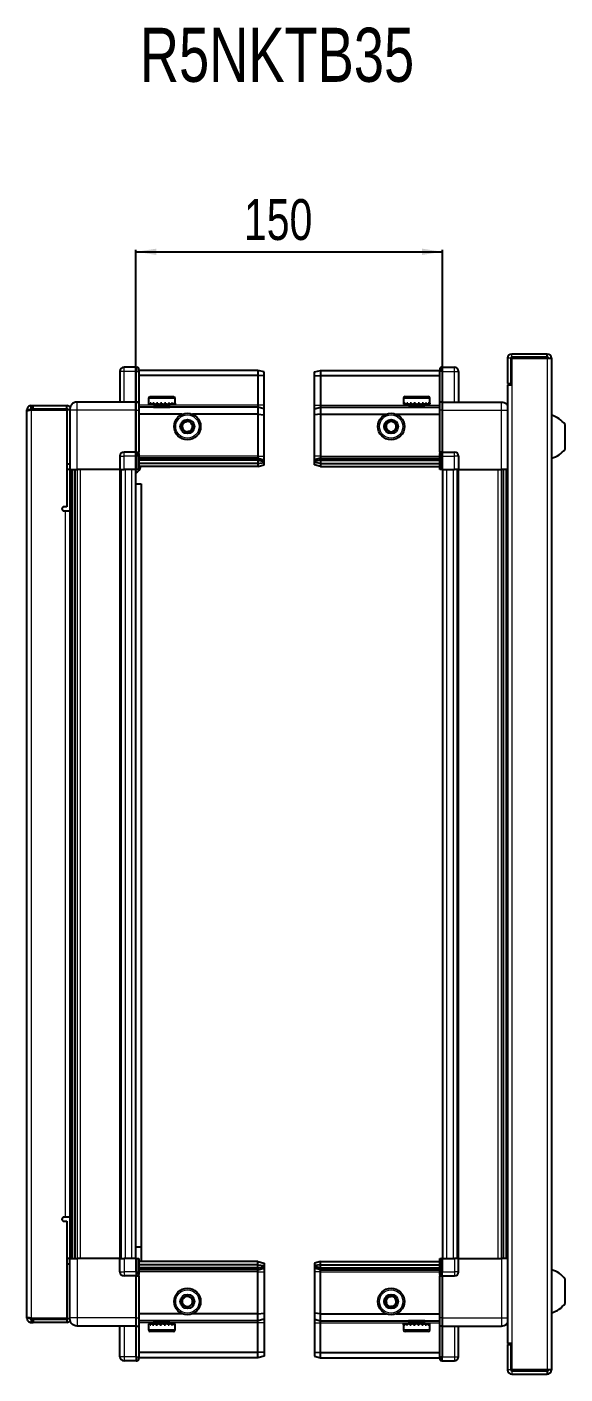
# Model space of a CAD drawing. Header units: millimetres. Extents: x 1014 to 2256, y 29 to 1103.
# Drawn here: x 1522 to 1785, y 444 to 1103 of the extents above; entities that cross this region are included whole.
import ezdxf

# ---------------------------------------------------------------- set-up
doc = ezdxf.new("R2010")
doc.units = ezdxf.units.MM
doc.layers.add('FORMAT', color=7, linetype='Continuous')
doc.styles.add('SLDTEXTSTYLE0', font='TXT', dxfattribs={"width": 0.75})
doc.dimstyles.new('SLDDIMSTYLE0', dxfattribs={"dimtxt": 20, "dimasz": 10, "dimexe": 0, "dimexo": 0.0625, "dimgap": 5, "dimtad": 2, "dimdec": 1, "dimrnd": 1e-09, "dimzin": 12, "dimdsep": 46, "dimtxsty": 'SLDTEXTSTYLE0', "dimsah": 1, "dimcen": 0.09, "dimadec": 0, "dimazin": 3, "dimtfac": 1, "dimtofl": 0, "dimtmove": 0, "dimatfit": 3, "dimfxl": 0, "dimfrac": 2, "dimtolj": 1, "dimtzin": 12, "dimarcsym": 0})

# ---------------------------------------------------------------- blocks, each defined once
blk = doc.blocks.new('_D_4')
at = {"layer": 'FORMAT'}
for p, q in [((1575.39, 886.58), (1575.39, 994.07)), ((1575.39, 993.07), (1725.39, 993.07)), ((1725.39, 886.58), (1725.39, 994.07))]:
    blk.add_line(p, q, dxfattribs=at)
for points in [[(1575.39, 993.07), (1585.39, 991.53), (1585.39, 994.61)], [(1725.39, 993.07), (1715.39, 994.61), (1715.39, 991.53)]]:
    blk.add_solid(points, dxfattribs=at)
at = {"layer": 'FORMAT', "insert": (1628.23, 1018.85), "char_height": 20, "attachment_point": 1, "style": 'SLDTEXTSTYLE0'}
blk.add_mtext('150', dxfattribs=at)

msp = doc.modelspace()

# ---------------------------------------------------------------- linework, layer by layer
at = {"color": 7, "linetype": 'Continuous', "lineweight": 25}
for p, q in [((1776.64, 943.07), (1759.34, 943.07)), ((1776.64, 941.57), (1776.64, 943.07)), ((1575.54, 936.57), (1569.54, 936.57)), ((1575.54, 936.57), (1575.88, 936.57)), ((1575.54, 936.57), (1575.54, 934.57)), ((1576.74, 936.07), (1575.88, 936.57)), ((1576.74, 934.57), (1576.74, 936.07)), ((1724.91, 936.57), (1724.04, 936.07)), ((1724.91, 936.57), (1724.04, 936.07)), ((1724.04, 936.07), (1724.04, 934.57)), ((1725.24, 936.57), (1724.91, 936.57)), ((1725.24, 936.57), (1724.91, 936.57)), ((1725.24, 934.57), (1725.24, 936.57)), ((1725.24, 936.57), (1725.24, 936.57)), ((1725.24, 936.57), (1731.24, 936.57)), ((1757.24, 940.97), (1757.24, 928.57)), ((1758.74, 940.97), (1758.74, 928.57)), ((1759.24, 928.07), (1759.24, 940.97)), ((1759.24, 940.97), (1776.64, 940.97)), ((1776.64, 941.57), (1759.34, 941.57)), ((1776.64, 940.97), (1778.74, 940.97)), ((1778.74, 940.97), (1778.74, 446.17)), ((1567.54, 934.57), (1567.54, 919.57)), ((1575.54, 919.77), (1575.54, 934.57)), ((1575.54, 919.77), (1575.54, 934.57)), ((1635.04, 935.07), (1576.74, 935.07)), ((1576.74, 934.57), (1576.74, 919.77)), ((1635.04, 932.57), (1576.74, 932.57)), ((1635.04, 935.07), (1635.04, 932.57)), ((1638.04, 934.27), (1635.04, 935.07)), ((1635.04, 932.57), (1635.04, 918.07)), ((1638.04, 932.42), (1635.04, 932.57)), ((1638.04, 932.42), (1638.04, 934.27)), ((1638.04, 918.07), (1638.04, 932.42)), ((1662.74, 934.27), (1665.74, 935.07)), ((1662.74, 932.42), (1662.74, 934.27)), ((1662.74, 932.42), (1665.74, 932.57)), ((1662.74, 918.07), (1662.74, 932.42)), ((1665.74, 935.07), (1665.74, 932.57)), ((1665.74, 935.07), (1724.04, 935.07)), ((1665.74, 932.57), (1665.74, 918.07)), ((1665.74, 932.57), (1724.04, 932.57)), ((1724.04, 919.77), (1724.04, 934.57)), ((1725.24, 934.57), (1725.24, 919.77)), ((1733.24, 934.57), (1733.24, 919.57)), ((1757.14, 928.07), (1757.14, 459.07)), ((1757.14, 928.07), (1759.24, 928.07)), ((1757.24, 928.57), (1758.74, 928.57)), ((1524.14, 916.32), (1524.14, 917.82)), ((1524.14, 917.82), (1525.04, 917.82)), ((1524.14, 916.32), (1525.04, 916.32)), ((1525.04, 916.32), (1525.04, 917.82)), ((1525.04, 917.82), (1541.54, 917.82)), ((1525.04, 916.32), (1541.54, 916.32)), ((1541.54, 916.32), (1541.54, 917.82)), ((1575.54, 919.57), (1546.54, 919.57)), ((1575.54, 919.57), (1575.54, 919.77)), ((1575.54, 919.57), (1576.74, 919.57)), ((1575.54, 915.57), (1575.54, 919.57)), ((1576.74, 919.77), (1576.74, 919.57)), ((1576.74, 919.57), (1576.74, 915.57)), ((1635.04, 917.07), (1576.74, 917.07)), ((1581.54, 921.47), (1581.54, 919.07)), ((1581.54, 919.07), (1581.54, 918.57)), ((1581.54, 918.57), (1581.68, 918.57)), ((1581.87, 919.07), (1581.68, 919.07)), ((1581.68, 919.07), (1581.68, 918.57)), ((1581.68, 918.57), (1581.87, 918.57)), ((1581.87, 919.07), (1581.87, 918.57)), ((1581.87, 918.57), (1582.4, 918.57)), ((1582.34, 922.27), (1589.51, 922.27)), ((1582.8, 919.07), (1582.4, 919.07)), ((1582.4, 919.07), (1582.4, 918.57)), ((1582.4, 918.57), (1582.8, 918.57)), ((1582.8, 919.07), (1582.8, 918.57)), ((1582.8, 918.57), (1583.67, 918.57)), ((1583.64, 918.57), (1583.64, 918.47)), ((1583.64, 918.47), (1592.44, 918.47)), ((1584.24, 919.07), (1583.67, 919.07)), ((1583.67, 919.07), (1583.67, 918.57)), ((1583.67, 918.57), (1584.24, 918.57)), ((1584.04, 918.07), (1584.73, 917.59)), ((1584.04, 918.07), (1589.07, 918.07)), ((1584.73, 917.59), (1584.04, 917.1)), ((1584.04, 917.1), (1584.04, 917.07)), ((1584.04, 917.1), (1589.07, 917.1)), ((1584.24, 919.07), (1584.24, 918.57)), ((1584.24, 918.57), (1585.37, 918.57)), ((1584.73, 917.59), (1588.9, 917.59)), ((1586.06, 919.07), (1585.37, 919.07)), ((1585.37, 919.07), (1585.37, 918.57)), ((1585.37, 918.57), (1586.06, 918.57)), ((1586.06, 919.07), (1586.06, 918.57)), ((1586.06, 918.57), (1587.33, 918.57)), ((1588.06, 919.07), (1587.33, 919.07)), ((1587.33, 919.07), (1587.33, 918.57)), ((1587.33, 918.57), (1587.56, 918.57)), ((1587.56, 919.07), (1587.56, 918.57)), ((1588.06, 919.07), (1588.06, 918.57)), ((1588.06, 919.07), (1588.06, 918.57)), ((1588.06, 918.57), (1589.36, 918.57)), ((1588.06, 918.57), (1588.06, 918.57)), ((1588.9, 917.59), (1591.35, 917.59)), ((1589.07, 918.07), (1592.04, 918.07)), ((1589.07, 917.1), (1592.04, 917.1)), ((1590.07, 919.07), (1589.36, 919.07)), ((1589.36, 919.07), (1589.36, 918.57)), ((1589.42, 919.07), (1589.42, 918.57)), ((1589.42, 918.57), (1590.07, 918.57)), ((1589.51, 922.27), (1593.74, 922.27)), ((1590.07, 919.07), (1590.07, 918.57)), ((1590.07, 918.57), (1591.26, 918.57)), ((1591.88, 919.07), (1591.26, 919.07)), ((1591.26, 919.07), (1591.26, 918.57)), ((1591.26, 918.57), (1591.88, 918.57)), ((1591.35, 917.59), (1592.04, 918.07)), ((1592.04, 917.1), (1591.35, 917.59)), ((1591.88, 919.07), (1591.88, 918.57)), ((1591.88, 918.57), (1592.85, 918.57)), ((1592.04, 917.07), (1592.04, 917.1)), ((1592.44, 918.47), (1592.44, 918.57)), ((1593.31, 919.07), (1592.85, 919.07)), ((1592.85, 919.07), (1592.85, 918.57)), ((1592.85, 918.57), (1593.31, 918.57)), ((1593.31, 919.07), (1593.31, 918.57)), ((1593.31, 918.57), (1593.97, 918.57)), ((1594.23, 919.07), (1593.97, 919.07)), ((1593.97, 919.07), (1593.97, 918.57)), ((1593.97, 918.57), (1594.23, 918.57)), ((1594.23, 919.07), (1594.23, 918.57)), ((1594.23, 918.57), (1594.5, 918.57)), ((1594.54, 919.07), (1594.5, 919.07)), ((1594.5, 919.07), (1594.5, 918.57)), ((1594.5, 918.57), (1594.54, 918.57)), ((1594.54, 919.07), (1594.54, 921.47)), ((1594.54, 919.07), (1594.54, 918.57)), ((1635.04, 918.07), (1635.04, 917.07)), ((1635.04, 917.07), (1635.04, 913.57)), ((1638.04, 916.27), (1635.04, 917.07)), ((1638.04, 916.27), (1638.04, 918.07)), ((1638.04, 913.24), (1638.04, 916.27)), ((1662.74, 916.27), (1662.74, 918.07)), ((1662.74, 916.27), (1665.74, 917.07)), ((1662.74, 913.24), (1662.74, 916.27)), ((1665.74, 918.07), (1665.74, 917.07)), ((1665.74, 917.07), (1665.74, 913.57)), ((1665.74, 917.07), (1724.04, 917.07)), ((1706.24, 921.47), (1706.24, 918.57)), ((1706.24, 918.57), (1706.28, 918.57)), ((1706.4, 919.07), (1706.28, 919.07)), ((1706.28, 919.07), (1706.28, 918.57)), ((1706.28, 918.57), (1706.4, 918.57)), ((1706.4, 919.07), (1706.4, 918.57)), ((1706.4, 918.57), (1706.81, 918.57)), ((1707.15, 919.07), (1706.81, 919.07)), ((1706.81, 919.07), (1706.81, 918.57)), ((1706.81, 918.57), (1707.15, 918.57)), ((1707.04, 922.27), (1718.44, 922.27)), ((1707.15, 919.07), (1707.15, 918.57)), ((1707.15, 918.57), (1707.92, 918.57)), ((1708.45, 919.07), (1707.92, 919.07)), ((1707.92, 919.07), (1707.92, 918.57)), ((1707.92, 918.57), (1708.45, 918.57)), ((1708.34, 918.57), (1708.34, 918.47)), ((1708.34, 918.47), (1717.14, 918.47)), ((1708.45, 919.07), (1708.45, 918.57)), ((1708.45, 918.57), (1709.51, 918.57)), ((1708.74, 918.07), (1709.43, 917.59)), ((1708.74, 918.07), (1716.74, 918.07)), ((1709.43, 917.59), (1708.74, 917.1)), ((1708.74, 917.1), (1708.74, 917.07)), ((1708.74, 917.1), (1716.74, 917.1)), ((1709.43, 917.59), (1716.05, 917.59)), ((1710.17, 919.07), (1709.51, 919.07)), ((1709.51, 919.07), (1709.51, 918.57)), ((1709.51, 918.57), (1710.17, 918.57)), ((1710.17, 919.07), (1710.17, 918.57)), ((1710.17, 918.57), (1711.41, 918.57)), ((1712.14, 919.07), (1711.41, 919.07)), ((1711.41, 919.07), (1711.41, 918.57)), ((1711.41, 918.57), (1711.84, 918.57)), ((1711.84, 919.07), (1711.84, 918.57)), ((1712.14, 919.07), (1712.14, 918.57)), ((1712.14, 918.57), (1713.44, 918.57)), ((1714.17, 919.07), (1713.44, 919.07)), ((1713.44, 919.07), (1713.44, 918.57)), ((1713.71, 919.07), (1713.71, 918.57)), ((1713.71, 918.57), (1714.17, 918.57)), ((1714.17, 919.07), (1714.17, 918.57)), ((1714.17, 918.57), (1715.4, 918.57)), ((1716.06, 919.07), (1715.4, 919.07)), ((1715.4, 919.07), (1715.4, 918.57)), ((1715.4, 918.57), (1716.06, 918.57)), ((1716.05, 917.59), (1716.74, 918.07)), ((1716.74, 917.1), (1716.05, 917.59)), ((1716.06, 919.07), (1716.06, 918.57)), ((1716.06, 918.57), (1717.1, 918.57)), ((1716.74, 917.07), (1716.74, 917.1)), ((1717.62, 919.07), (1717.1, 919.07)), ((1717.1, 919.07), (1717.1, 918.57)), ((1717.1, 918.57), (1717.62, 918.57)), ((1717.14, 918.47), (1717.14, 918.57)), ((1717.62, 919.07), (1717.62, 918.57)), ((1717.62, 918.57), (1718.38, 918.57)), ((1718.71, 919.07), (1718.38, 919.07)), ((1718.38, 919.07), (1718.38, 918.57)), ((1718.38, 918.57), (1718.71, 918.57)), ((1718.71, 919.07), (1718.71, 918.57)), ((1718.71, 918.57), (1719.11, 918.57)), ((1719.22, 919.07), (1719.11, 919.07)), ((1719.11, 919.07), (1719.11, 918.57)), ((1719.11, 918.57), (1719.22, 918.57)), ((1719.22, 919.07), (1719.22, 918.57)), ((1719.22, 918.57), (1719.24, 918.57)), ((1719.24, 918.57), (1719.24, 921.47)), ((1724.04, 919.57), (1724.04, 919.77)), ((1725.24, 919.57), (1724.04, 919.57)), ((1724.04, 915.57), (1724.04, 919.57)), ((1725.24, 919.77), (1725.24, 919.57)), ((1725.24, 919.57), (1725.24, 915.57)), ((1725.24, 919.57), (1754.24, 919.57)), ((1523.54, 915.72), (1522.04, 915.72)), ((1522.04, 915.22), (1522.04, 915.72)), ((1522.04, 471.92), (1522.04, 915.22)), ((1524.14, 915.82), (1541.54, 915.82)), ((1543.04, 915.82), (1541.54, 915.82)), ((1541.54, 915.82), (1541.54, 868.32)), ((1543.04, 915.57), (1543.04, 886.57)), ((1575.54, 895.27), (1575.54, 915.57)), ((1576.74, 915.57), (1576.74, 895.27)), ((1598.04, 913.57), (1576.74, 913.57)), ((1635.04, 913.57), (1603.04, 913.57)), ((1635.04, 913.57), (1635.04, 893.07)), ((1635.04, 913.57), (1638.04, 913.24)), ((1638.04, 893.07), (1638.04, 913.24)), ((1665.74, 913.57), (1662.74, 913.24)), ((1662.74, 893.07), (1662.74, 913.24)), ((1665.74, 913.57), (1665.74, 893.07)), ((1665.74, 913.57), (1697.74, 913.57)), ((1702.74, 913.57), (1724.04, 913.57)), ((1724.04, 895.27), (1724.04, 915.57)), ((1725.24, 915.57), (1725.24, 895.27)), ((1785.34, 896.57), (1785.34, 908.57)), ((1567.54, 893.07), (1567.54, 886.57)), ((1575.54, 895.07), (1569.54, 895.07)), ((1575.54, 895.07), (1575.54, 895.27)), ((1575.54, 895.07), (1575.54, 893.07)), ((1575.54, 895.07), (1576.74, 895.07)), ((1575.54, 886.57), (1575.54, 893.07)), ((1575.54, 886.57), (1575.54, 893.07)), ((1575.88, 886.57), (1575.88, 893.07)), ((1576.74, 895.27), (1576.74, 895.07)), ((1576.74, 894.39), (1576.74, 895.07)), ((1576.74, 894.39), (1576.74, 886.57)), ((1635.04, 892.07), (1576.74, 892.07)), ((1635.04, 891.07), (1576.74, 891.07)), ((1635.04, 893.07), (1635.04, 892.07)), ((1635.04, 892.07), (1635.04, 891.07)), ((1635.04, 892.07), (1638.04, 891.27)), ((1635.04, 891.07), (1635.04, 889.57)), ((1635.04, 891.07), (1638.04, 890.53)), ((1635.04, 889.57), (1638.04, 890.03)), ((1638.04, 891.27), (1638.04, 893.07)), ((1638.04, 890.53), (1638.04, 891.27)), ((1638.04, 890.03), (1638.04, 890.53)), ((1638.04, 888.87), (1638.04, 890.03)), ((1662.74, 891.27), (1662.74, 893.07)), ((1665.74, 892.07), (1662.74, 891.27)), ((1662.74, 890.53), (1662.74, 891.27)), ((1665.74, 891.07), (1662.74, 890.53)), ((1662.74, 890.03), (1662.74, 890.53)), ((1665.74, 889.57), (1662.74, 890.03)), ((1662.74, 888.87), (1662.74, 890.03)), ((1665.74, 893.07), (1665.74, 892.07)), ((1665.74, 892.07), (1665.74, 891.07)), ((1665.74, 892.07), (1724.04, 892.07)), ((1665.74, 891.07), (1665.74, 889.57)), ((1665.74, 891.07), (1724.04, 891.07)), ((1724.04, 895.07), (1724.04, 895.27)), ((1725.24, 895.07), (1724.04, 895.07)), ((1724.04, 895.07), (1724.04, 894.39)), ((1724.04, 886.57), (1724.04, 894.39)), ((1724.91, 893.07), (1724.91, 886.57)), ((1725.24, 895.27), (1725.24, 895.07)), ((1725.24, 893.07), (1725.24, 895.07)), ((1725.24, 895.07), (1731.24, 895.07)), ((1725.24, 893.07), (1725.24, 895.07)), ((1725.24, 893.07), (1725.24, 886.57)), ((1733.24, 893.07), (1733.24, 886.57)), ((1541.54, 889.32), (1543.04, 889.32)), ((1543.04, 886.57), (1541.54, 886.57)), ((1543.69, 500.57), (1543.69, 886.57)), ((1545.49, 886.57), (1545.49, 500.57)), ((1545.52, 886.57), (1545.52, 500.57)), ((1567.54, 886.57), (1546.54, 886.57)), ((1567.54, 886.57), (1569.54, 886.57)), ((1568.19, 500.57), (1568.19, 886.57)), ((1575.54, 886.57), (1569.54, 886.57)), ((1575.39, 500.57), (1575.39, 886.57)), ((1575.54, 886.57), (1575.88, 886.57)), ((1575.54, 886.57), (1575.54, 886.57)), ((1576.74, 886.57), (1575.88, 886.57)), ((1575.88, 886.57), (1575.88, 886.57)), ((1635.04, 889.57), (1576.74, 889.57)), ((1635.04, 888.07), (1576.74, 888.07)), ((1635.04, 889.57), (1635.04, 888.07)), ((1635.04, 888.07), (1638.04, 888.87)), ((1665.74, 888.07), (1662.74, 888.87)), ((1665.74, 889.57), (1665.74, 888.07)), ((1665.74, 889.57), (1724.04, 889.57)), ((1665.74, 888.07), (1724.04, 888.07)), ((1724.91, 886.57), (1724.04, 886.57)), ((1725.24, 886.57), (1724.91, 886.57)), ((1725.24, 886.57), (1731.24, 886.57)), ((1725.39, 886.57), (1725.39, 500.57)), ((1733.24, 886.57), (1731.24, 886.57)), ((1732.59, 886.57), (1732.59, 500.57)), ((1733.24, 886.57), (1754.24, 886.57)), ((1755.27, 500.57), (1755.27, 886.57)), ((1755.3, 500.57), (1755.3, 886.57)), ((1757.09, 886.57), (1757.09, 500.57)), ((1575.39, 879.57), (1577.89, 879.57)), ((1577.89, 879.57), (1577.89, 506.07)), ((1541.54, 868.32), (1540.19, 868.32)), ((1540.19, 866.32), (1540.94, 866.32)), ((1540.94, 866.32), (1543.04, 866.32)), ((1543.04, 866.32), (1543.04, 520.82)), ((1540.94, 520.82), (1540.19, 520.82)), ((1543.04, 520.82), (1540.94, 520.82)), ((1540.19, 518.82), (1541.54, 518.82)), ((1541.54, 518.82), (1541.54, 471.32)), ((1577.89, 506.07), (1575.39, 506.07)), ((1577.89, 506.07), (1577.89, 499.07)), ((1543.04, 500.57), (1541.54, 500.57)), ((1543.04, 497.82), (1541.54, 497.82)), ((1543.04, 471.57), (1543.04, 500.57)), ((1567.54, 500.57), (1546.54, 500.57)), ((1567.54, 494.07), (1567.54, 500.57)), ((1567.54, 500.57), (1569.54, 500.57)), ((1575.54, 500.57), (1569.54, 500.57)), ((1575.54, 500.57), (1575.88, 500.57)), ((1575.54, 494.07), (1575.54, 500.57)), ((1575.88, 494.07), (1575.88, 500.57)), ((1575.88, 500.57), (1576.74, 500.57)), ((1576.74, 500.57), (1576.74, 492.75)), ((1635.04, 499.07), (1576.74, 499.07)), ((1635.04, 497.57), (1576.74, 497.57)), ((1635.04, 496.07), (1576.74, 496.07)), ((1635.04, 495.07), (1576.74, 495.07)), ((1635.04, 497.57), (1635.04, 499.07)), ((1635.04, 499.07), (1638.04, 498.27)), ((1635.04, 496.07), (1635.04, 497.57)), ((1635.04, 497.57), (1638.04, 497.12)), ((1635.04, 496.07), (1638.04, 496.62)), ((1635.04, 495.07), (1635.04, 496.07)), ((1635.04, 495.07), (1638.04, 495.87)), ((1635.04, 494.07), (1635.04, 495.07)), ((1638.04, 498.27), (1638.04, 497.12)), ((1638.04, 497.12), (1638.04, 496.62)), ((1638.04, 496.62), (1638.04, 495.87)), ((1638.04, 495.87), (1638.04, 494.07)), ((1665.74, 499.07), (1662.74, 498.27)), ((1662.74, 498.27), (1662.74, 497.12)), ((1665.74, 497.57), (1662.74, 497.12)), ((1662.74, 497.12), (1662.74, 496.62)), ((1665.74, 496.07), (1662.74, 496.62)), ((1662.74, 496.62), (1662.74, 495.87)), ((1665.74, 495.07), (1662.74, 495.87)), ((1662.74, 495.87), (1662.74, 494.07)), ((1665.74, 497.57), (1665.74, 499.07)), ((1665.74, 499.07), (1724.04, 499.07)), ((1665.74, 496.07), (1665.74, 497.57)), ((1665.74, 497.57), (1724.04, 497.57)), ((1665.74, 496.07), (1724.04, 496.07)), ((1665.74, 495.07), (1665.74, 496.07)), ((1665.74, 495.07), (1724.04, 495.07)), ((1665.74, 494.07), (1665.74, 495.07)), ((1724.04, 492.75), (1724.04, 500.57)), ((1724.04, 500.57), (1724.91, 500.57)), ((1724.91, 500.57), (1724.91, 500.57)), ((1724.91, 500.57), (1724.91, 494.07)), ((1725.24, 500.57), (1724.91, 500.57)), ((1725.24, 500.57), (1725.24, 494.07)), ((1725.24, 500.57), (1725.24, 500.57)), ((1725.24, 500.57), (1725.24, 494.07)), ((1725.24, 500.57), (1731.24, 500.57)), ((1733.24, 500.57), (1731.24, 500.57)), ((1733.24, 494.07), (1733.24, 500.57)), ((1733.24, 500.57), (1754.24, 500.57)), ((1575.54, 492.07), (1569.54, 492.07)), ((1575.54, 494.07), (1575.54, 492.07)), ((1575.54, 494.07), (1575.54, 492.07)), ((1575.54, 492.07), (1576.74, 492.07)), ((1575.54, 491.87), (1575.54, 492.07)), ((1575.54, 471.57), (1575.54, 491.87)), ((1576.74, 492.07), (1576.74, 492.75)), ((1576.74, 492.07), (1576.74, 491.87)), ((1576.74, 491.87), (1576.74, 471.57)), ((1635.04, 473.57), (1635.04, 494.07)), ((1638.04, 494.07), (1638.04, 473.9)), ((1662.74, 494.07), (1662.74, 473.9)), ((1665.74, 473.57), (1665.74, 494.07)), ((1724.04, 492.75), (1724.04, 492.07)), ((1725.24, 492.07), (1724.04, 492.07)), ((1724.04, 491.87), (1724.04, 492.07)), ((1724.04, 471.57), (1724.04, 491.87)), ((1725.24, 492.07), (1725.24, 494.07)), ((1725.24, 492.07), (1725.24, 491.87)), ((1725.24, 492.07), (1731.24, 492.07)), ((1725.24, 491.87), (1725.24, 471.57)), ((1785.34, 478.57), (1785.34, 490.57)), ((1522.04, 471.42), (1522.04, 471.92)), ((1523.54, 471.42), (1522.04, 471.42)), ((1541.54, 471.32), (1524.14, 471.32)), ((1524.14, 470.82), (1524.14, 469.32)), ((1524.14, 470.82), (1525.04, 470.82)), ((1524.14, 469.32), (1525.04, 469.32)), ((1541.54, 470.82), (1525.04, 470.82)), ((1525.04, 470.82), (1525.04, 469.32)), ((1541.54, 469.32), (1525.04, 469.32)), ((1541.54, 471.32), (1543.04, 471.32)), ((1541.54, 470.82), (1541.54, 469.32)), ((1575.54, 467.57), (1575.54, 471.57)), ((1598.04, 473.57), (1576.74, 473.57)), ((1576.74, 471.57), (1576.74, 467.57)), ((1635.04, 470.07), (1576.74, 470.07)), ((1581.54, 468.57), (1581.54, 465.67)), ((1581.64, 468.57), (1581.54, 468.57)), ((1581.64, 468.07), (1581.64, 468.57)), ((1581.81, 468.57), (1581.64, 468.57)), ((1581.64, 468.07), (1581.81, 468.07)), ((1581.81, 468.07), (1581.81, 468.57)), ((1582.3, 468.57), (1581.81, 468.57)), ((1582.3, 468.07), (1582.3, 468.57)), ((1582.68, 468.57), (1582.3, 468.57)), ((1582.3, 468.07), (1582.68, 468.07)), ((1582.68, 468.07), (1582.68, 468.57)), ((1583.52, 468.57), (1582.68, 468.57)), ((1583.52, 468.07), (1583.52, 468.57)), ((1584.08, 468.57), (1583.52, 468.57)), ((1583.52, 468.07), (1584.08, 468.07)), ((1583.64, 468.67), (1583.64, 468.57)), ((1589.04, 468.67), (1583.64, 468.67)), ((1584.04, 470.07), (1584.04, 470.04)), ((1584.04, 470.04), (1584.73, 469.55)), ((1584.15, 470.04), (1584.04, 470.04)), ((1584.73, 469.55), (1584.04, 469.07)), ((1584.15, 469.07), (1584.04, 469.07)), ((1584.08, 468.07), (1584.08, 468.57)), ((1585.18, 468.57), (1584.08, 468.57)), ((1592.04, 470.04), (1584.15, 470.04)), ((1592.04, 469.07), (1584.15, 469.07)), ((1584.82, 469.55), (1584.73, 469.55)), ((1591.35, 469.55), (1584.82, 469.55)), ((1585.18, 468.07), (1585.18, 468.57)), ((1585.86, 468.57), (1585.18, 468.57)), ((1585.18, 468.07), (1585.86, 468.07)), ((1585.86, 468.07), (1585.86, 468.57)), ((1587.12, 468.57), (1585.86, 468.57)), ((1587.12, 468.07), (1587.12, 468.57)), ((1587.42, 468.57), (1587.12, 468.57)), ((1587.12, 468.07), (1587.86, 468.07)), ((1587.42, 468.07), (1587.42, 468.57)), ((1587.86, 468.07), (1587.86, 468.57)), ((1589.16, 468.57), (1587.86, 468.57)), ((1592.44, 468.67), (1589.04, 468.67)), ((1589.16, 468.07), (1589.16, 468.57)), ((1589.16, 468.07), (1589.88, 468.07)), ((1589.28, 468.07), (1589.28, 468.57)), ((1589.88, 468.57), (1589.28, 468.57)), ((1589.88, 468.07), (1589.88, 468.57)), ((1591.08, 468.57), (1589.88, 468.57)), ((1591.08, 468.07), (1591.08, 468.57)), ((1591.71, 468.57), (1591.08, 468.57)), ((1591.08, 468.07), (1591.71, 468.07)), ((1591.35, 469.55), (1592.04, 470.04)), ((1592.04, 469.07), (1591.35, 469.55)), ((1591.71, 468.07), (1591.71, 468.57)), ((1592.71, 468.57), (1591.71, 468.57)), ((1592.04, 470.04), (1592.04, 470.07)), ((1592.44, 468.57), (1592.44, 468.67)), ((1592.71, 468.07), (1592.71, 468.57)), ((1593.19, 468.57), (1592.71, 468.57)), ((1592.71, 468.07), (1593.19, 468.07)), ((1593.19, 468.07), (1593.19, 468.57)), ((1593.88, 468.57), (1593.19, 468.57)), ((1593.88, 468.07), (1593.88, 468.57)), ((1594.17, 468.57), (1593.88, 468.57)), ((1593.88, 468.07), (1594.17, 468.07)), ((1594.17, 468.07), (1594.17, 468.57)), ((1594.48, 468.57), (1594.17, 468.57)), ((1594.48, 468.07), (1594.48, 468.57)), ((1594.54, 468.57), (1594.48, 468.57)), ((1594.48, 468.07), (1594.54, 468.07)), ((1594.54, 465.67), (1594.54, 468.57)), ((1594.54, 468.07), (1594.54, 468.57)), ((1594.54, 468.57), (1594.54, 468.57)), ((1635.04, 473.57), (1603.04, 473.57)), ((1635.04, 473.57), (1638.04, 473.9)), ((1635.04, 470.07), (1635.04, 473.57)), ((1638.04, 470.87), (1635.04, 470.07)), ((1635.04, 469.07), (1635.04, 470.07)), ((1635.04, 454.57), (1635.04, 469.07)), ((1638.04, 473.9), (1638.04, 470.87)), ((1638.04, 470.87), (1638.04, 469.07)), ((1638.04, 469.07), (1638.04, 454.73)), ((1665.74, 473.57), (1662.74, 473.9)), ((1662.74, 473.9), (1662.74, 470.87)), ((1662.74, 470.87), (1665.74, 470.07)), ((1662.74, 470.87), (1662.74, 469.07)), ((1662.74, 469.07), (1662.74, 454.73)), ((1665.74, 473.57), (1697.74, 473.57)), ((1665.74, 470.07), (1665.74, 473.57)), ((1665.74, 470.07), (1724.04, 470.07)), ((1665.74, 469.07), (1665.74, 470.07)), ((1665.74, 454.57), (1665.74, 469.07)), ((1702.74, 473.57), (1724.04, 473.57)), ((1706.24, 468.57), (1706.24, 465.67)), ((1706.26, 468.57), (1706.24, 468.57)), ((1706.26, 468.07), (1706.26, 468.57)), ((1706.36, 468.57), (1706.26, 468.57)), ((1706.26, 468.07), (1706.36, 468.07)), ((1706.36, 468.07), (1706.36, 468.57)), ((1706.73, 468.57), (1706.36, 468.57)), ((1706.73, 468.07), (1706.73, 468.57)), ((1707.05, 468.57), (1706.73, 468.57)), ((1706.73, 468.07), (1707.05, 468.07)), ((1707.05, 468.07), (1707.05, 468.57)), ((1707.79, 468.57), (1707.05, 468.57)), ((1707.79, 468.07), (1707.79, 468.57)), ((1708.3, 468.57), (1707.79, 468.57)), ((1707.79, 468.07), (1708.3, 468.07)), ((1708.3, 468.07), (1708.3, 468.57)), ((1709.33, 468.57), (1708.3, 468.57)), ((1708.34, 468.67), (1708.34, 468.57)), ((1717.14, 468.67), (1708.34, 468.67)), ((1708.74, 470.07), (1708.74, 470.04)), ((1708.74, 470.04), (1709.43, 469.55)), ((1716.74, 470.04), (1708.74, 470.04)), ((1709.43, 469.55), (1708.74, 469.07)), ((1716.74, 469.07), (1708.74, 469.07)), ((1709.33, 468.07), (1709.33, 468.57)), ((1709.98, 468.57), (1709.33, 468.57)), ((1709.33, 468.07), (1709.98, 468.07)), ((1716.05, 469.55), (1709.43, 469.55)), ((1709.98, 468.07), (1709.98, 468.57)), ((1711.21, 468.57), (1709.98, 468.57)), ((1711.21, 468.07), (1711.21, 468.57)), ((1711.71, 468.57), (1711.21, 468.57)), ((1711.21, 468.07), (1711.94, 468.07)), ((1711.71, 468.07), (1711.71, 468.57)), ((1711.94, 468.07), (1711.94, 468.57)), ((1713.24, 468.57), (1711.94, 468.57)), ((1713.24, 468.07), (1713.24, 468.57)), ((1713.24, 468.07), (1713.97, 468.07)), ((1713.57, 468.07), (1713.57, 468.57)), ((1713.97, 468.57), (1713.57, 468.57)), ((1713.97, 468.07), (1713.97, 468.57)), ((1715.22, 468.57), (1713.97, 468.57)), ((1715.22, 468.07), (1715.22, 468.57)), ((1715.88, 468.57), (1715.22, 468.57)), ((1715.22, 468.07), (1715.88, 468.07)), ((1715.88, 468.07), (1715.88, 468.57)), ((1716.95, 468.57), (1715.88, 468.57)), ((1716.05, 469.55), (1716.74, 470.04)), ((1716.74, 469.07), (1716.05, 469.55)), ((1716.74, 470.04), (1716.74, 470.07)), ((1716.95, 468.07), (1716.95, 468.57)), ((1717.49, 468.57), (1716.95, 468.57)), ((1716.95, 468.07), (1717.49, 468.07)), ((1717.14, 468.57), (1717.14, 468.67)), ((1717.49, 468.07), (1717.49, 468.57)), ((1718.28, 468.57), (1717.49, 468.57)), ((1718.28, 468.07), (1718.28, 468.57)), ((1718.63, 468.57), (1718.28, 468.57)), ((1718.28, 468.07), (1718.63, 468.07)), ((1718.63, 468.07), (1718.63, 468.57)), ((1719.06, 468.57), (1718.63, 468.57)), ((1719.06, 468.07), (1719.06, 468.57)), ((1719.19, 468.57), (1719.06, 468.57)), ((1719.06, 468.07), (1719.19, 468.07)), ((1719.19, 468.07), (1719.19, 468.57)), ((1719.24, 468.57), (1719.19, 468.57)), ((1719.24, 465.67), (1719.24, 468.57)), ((1724.04, 467.57), (1724.04, 471.57)), ((1725.24, 471.57), (1725.24, 467.57)), ((1575.54, 467.57), (1546.54, 467.57)), ((1567.54, 452.57), (1567.54, 467.57)), ((1575.54, 467.57), (1576.74, 467.57)), ((1575.54, 467.37), (1575.54, 467.57)), ((1575.54, 452.57), (1575.54, 467.37)), ((1576.74, 467.57), (1576.74, 467.37)), ((1576.74, 467.37), (1576.74, 452.57)), ((1582.49, 464.87), (1582.34, 464.87)), ((1593.74, 464.87), (1582.49, 464.87)), ((1718.44, 464.87), (1707.04, 464.87)), ((1725.24, 467.57), (1724.04, 467.57)), ((1724.04, 467.37), (1724.04, 467.57)), ((1724.04, 452.57), (1724.04, 467.37)), ((1725.24, 467.57), (1725.24, 467.37)), ((1725.24, 467.57), (1754.24, 467.57)), ((1725.24, 467.37), (1725.24, 452.57)), ((1725.24, 467.37), (1725.24, 452.57)), ((1733.24, 452.57), (1733.24, 467.57)), ((1638.04, 454.73), (1635.04, 454.57)), ((1638.04, 454.73), (1638.04, 452.87)), ((1662.74, 454.73), (1665.74, 454.57)), ((1662.74, 454.73), (1662.74, 452.87)), ((1759.24, 459.07), (1757.14, 459.07)), ((1757.24, 458.57), (1758.74, 458.57)), ((1757.24, 458.57), (1757.24, 446.17)), ((1758.74, 458.57), (1758.74, 446.17)), ((1759.24, 446.17), (1759.24, 459.07)), ((1575.54, 450.57), (1569.54, 450.57)), ((1575.54, 452.57), (1575.54, 450.57)), ((1575.54, 450.57), (1575.88, 450.57)), ((1575.54, 450.57), (1575.54, 450.57)), ((1575.54, 450.57), (1575.88, 450.57)), ((1575.88, 450.57), (1576.74, 451.07)), ((1575.88, 450.57), (1576.74, 451.07)), ((1635.04, 454.57), (1576.74, 454.57)), ((1576.74, 451.07), (1576.74, 452.57)), ((1635.04, 452.07), (1576.74, 452.07)), ((1635.04, 452.07), (1635.04, 454.57)), ((1638.04, 452.87), (1635.04, 452.07)), ((1662.74, 452.87), (1665.74, 452.07)), ((1665.74, 454.57), (1724.04, 454.57)), ((1665.74, 452.07), (1665.74, 454.57)), ((1665.74, 452.07), (1724.04, 452.07)), ((1724.04, 452.57), (1724.04, 451.07)), ((1724.04, 451.07), (1724.91, 450.57)), ((1725.24, 450.57), (1724.91, 450.57)), ((1725.24, 450.57), (1725.24, 452.57)), ((1725.24, 450.57), (1731.24, 450.57)), ((1776.64, 446.17), (1759.24, 446.17)), ((1759.34, 445.57), (1776.64, 445.57)), ((1759.34, 444.07), (1776.64, 444.07)), ((1778.74, 446.17), (1776.64, 446.17)), ((1776.64, 445.57), (1776.64, 444.07))]:
    msp.add_line(p, q, dxfattribs=at)
at = {"color": 8, "linetype": 'Continuous', "lineweight": 18}
for p, q in [((1759.34, 941.57), (1759.34, 943.07)), ((1569.54, 934.57), (1569.54, 936.57)), ((1731.24, 934.57), (1731.24, 936.57)), ((1758.74, 940.97), (1757.24, 940.97)), ((1776.64, 940.97), (1776.64, 446.17)), ((1569.54, 934.57), (1567.54, 934.57)), ((1569.54, 919.57), (1569.54, 934.57)), ((1575.54, 934.57), (1569.54, 934.57)), ((1575.54, 934.57), (1576.74, 934.57)), ((1725.24, 934.57), (1724.04, 934.57)), ((1725.24, 934.57), (1731.24, 934.57)), ((1731.24, 919.57), (1731.24, 934.57)), ((1731.24, 934.57), (1733.24, 934.57)), ((1759.24, 928.07), (1759.24, 459.07)), ((1575.54, 919.77), (1576.74, 919.77)), ((1584.04, 918.07), (1576.74, 918.07)), ((1581.54, 921.47), (1589.72, 921.47)), ((1589.72, 921.47), (1594.54, 921.47)), ((1635.04, 918.07), (1592.04, 918.07)), ((1638.04, 918.07), (1635.04, 918.07)), ((1662.74, 918.07), (1665.74, 918.07)), ((1665.74, 918.07), (1708.74, 918.07)), ((1706.24, 921.47), (1719.24, 921.47)), ((1716.74, 918.07), (1724.04, 918.07)), ((1724.04, 919.77), (1725.24, 919.77)), ((1524.14, 915.82), (1524.14, 471.32)), ((1546.54, 886.57), (1546.54, 915.57)), ((1575.54, 915.57), (1546.54, 915.57)), ((1575.54, 915.57), (1576.74, 915.57)), ((1725.24, 915.57), (1724.04, 915.57)), ((1725.24, 915.57), (1754.24, 915.57)), ((1754.24, 886.57), (1754.24, 915.57)), ((1567.54, 893.07), (1569.54, 893.07)), ((1569.54, 893.07), (1569.54, 895.07)), ((1569.54, 886.57), (1569.54, 893.07)), ((1575.54, 893.07), (1569.54, 893.07)), ((1575.54, 895.27), (1576.74, 895.27)), ((1575.54, 893.07), (1575.88, 893.07)), ((1635.04, 893.07), (1576.74, 893.07)), ((1635.04, 893.07), (1638.04, 893.07)), ((1665.74, 893.07), (1662.74, 893.07)), ((1665.74, 893.07), (1724.04, 893.07)), ((1724.04, 895.27), (1725.24, 895.27)), ((1725.24, 893.07), (1724.91, 893.07)), ((1725.24, 893.07), (1731.24, 893.07)), ((1731.24, 893.07), (1731.24, 895.07)), ((1733.24, 893.07), (1731.24, 893.07)), ((1731.24, 886.57), (1731.24, 893.07)), ((1543.04, 866.32), (1543.04, 886.57)), ((1544.28, 886.57), (1544.28, 500.57)), ((1546.73, 500.57), (1546.73, 886.57)), ((1548.14, 886.57), (1548.14, 500.57)), ((1567.54, 500.57), (1567.54, 886.57)), ((1570.19, 500.57), (1570.19, 886.57)), ((1573.39, 500.57), (1573.39, 886.57)), ((1575.54, 886.57), (1575.88, 886.57)), ((1727.39, 886.57), (1727.39, 500.57)), ((1730.59, 886.57), (1730.59, 500.57)), ((1733.24, 886.57), (1733.24, 500.57)), ((1752.65, 500.57), (1752.65, 886.57)), ((1754.06, 886.57), (1754.06, 500.57)), ((1756.51, 500.57), (1756.51, 886.57)), ((1540.94, 520.82), (1540.94, 866.32)), ((1543.04, 500.57), (1543.04, 520.82)), ((1546.54, 500.57), (1546.54, 471.57)), ((1569.54, 500.57), (1569.54, 494.07)), ((1725.24, 500.57), (1724.91, 500.57)), ((1731.24, 500.57), (1731.24, 494.07)), ((1754.24, 500.57), (1754.24, 471.57)), ((1567.54, 494.07), (1569.54, 494.07)), ((1569.54, 494.07), (1569.54, 492.07)), ((1575.54, 494.07), (1569.54, 494.07)), ((1575.54, 494.07), (1575.88, 494.07)), ((1576.74, 491.87), (1575.54, 491.87)), ((1635.04, 494.07), (1576.74, 494.07)), ((1635.04, 494.07), (1638.04, 494.07)), ((1665.74, 494.07), (1662.74, 494.07)), ((1665.74, 494.07), (1724.04, 494.07)), ((1725.24, 491.87), (1724.04, 491.87)), ((1725.24, 494.07), (1724.91, 494.07)), ((1725.24, 494.07), (1731.24, 494.07)), ((1733.24, 494.07), (1731.24, 494.07)), ((1731.24, 494.07), (1731.24, 492.07)), ((1575.54, 471.57), (1546.54, 471.57)), ((1575.54, 471.57), (1576.74, 471.57)), ((1584.04, 469.07), (1576.74, 469.07)), ((1635.04, 469.07), (1592.04, 469.07)), ((1638.04, 469.07), (1635.04, 469.07)), ((1662.74, 469.07), (1665.74, 469.07)), ((1665.74, 469.07), (1708.74, 469.07)), ((1716.74, 469.07), (1724.04, 469.07)), ((1725.24, 471.57), (1724.04, 471.57)), ((1725.24, 471.57), (1754.24, 471.57)), ((1569.54, 467.57), (1569.54, 452.57)), ((1576.74, 467.37), (1575.54, 467.37)), ((1581.71, 465.67), (1581.54, 465.67)), ((1594.54, 465.67), (1581.71, 465.67)), ((1719.24, 465.67), (1706.24, 465.67)), ((1725.24, 467.37), (1724.04, 467.37)), ((1731.24, 467.57), (1731.24, 452.57)), ((1569.54, 452.57), (1567.54, 452.57)), ((1569.54, 452.57), (1569.54, 450.57)), ((1575.54, 452.57), (1569.54, 452.57)), ((1575.54, 452.57), (1576.74, 452.57)), ((1725.24, 452.57), (1724.04, 452.57)), ((1725.24, 452.57), (1731.24, 452.57)), ((1731.24, 452.57), (1733.24, 452.57)), ((1731.24, 452.57), (1731.24, 450.57)), ((1758.74, 446.17), (1757.24, 446.17)), ((1759.34, 445.57), (1759.34, 444.07))]:
    msp.add_line(p, q, dxfattribs=at)
at = {"color": 7, "linetype": 'Continuous', "lineweight": 25}
for centre, radius in [((1600.54, 907.57), 6.5), ((1600.54, 907.57), 3.46), ((1700.24, 907.57), 6.5), ((1700.24, 907.57), 3.46), ((1600.54, 479.57), 6.5), ((1600.54, 479.57), 3.46), ((1700.24, 479.57), 6.5), ((1700.24, 479.57), 3.46)]:
    msp.add_circle(centre, radius, dxfattribs=at)
at = {"color": 8, "linetype": 'Continuous', "lineweight": 18}
for centre in [(1600.54, 907.57), (1700.24, 907.57), (1600.54, 479.57), (1700.24, 479.57)]:
    msp.add_circle(centre, 5.7, dxfattribs=at)
at = {"color": 7, "linetype": 'Continuous', "lineweight": 25}
for centre, radius, start, end in [((1759.34, 940.97), 2.1, 90, 180), ((1776.64, 940.97), 2.1, 0, 90), ((1569.54, 934.57), 2, 90, 180), ((1731.24, 934.57), 2, 360, 90), ((1759.34, 940.97), 0.6, 90, 180), ((1776.64, 940.97), 0.6, 0, 90), ((1541.44, 915.72), 0.6, 9.59407, 90), ((1541.44, 915.72), 2.1, 32.2369, 87.2706), ((1582.34, 921.47), 0.8, 90, 180), ((1583.64, 918.07), 0.4, 0, 90), ((1592.44, 918.07), 0.4, 90, 180), ((1593.74, 921.47), 0.8, 0, 90), ((1707.04, 921.47), 0.8, 90, 180), ((1708.34, 918.07), 0.4, 0, 90), ((1717.14, 918.07), 0.4, 90, 180), ((1718.44, 921.47), 0.8, 0, 90), ((1524.04, 915.32), 0.5, 90, 117.7907), ((1600.54, 907.57), 2.5, 101.00659, 161.00659), ((1600.54, 907.57), 2.5, 41.00659, 101.00659), ((1700.24, 907.57), 2.5, 120.74103, 180.74103), ((1700.24, 907.57), 2.5, 60.74103, 120.74103), ((1700.24, 907.57), 2.5, 0.74103, 60.74103), ((1775.72, 901.55), 11.91, 36.1266, 75.29965), ((1600.54, 907.57), 2.5, 161.00659, 221.00659), ((1600.54, 907.57), 2.5, 221.00659, 281.00659), ((1600.54, 907.57), 2.5, 281.00659, 341.00659), ((1600.54, 907.57), 2.5, 341.00659, 41.00659), ((1700.24, 907.57), 2.5, 180.74103, 240.74103), ((1700.24, 907.57), 2.5, 240.74103, 300.74103), ((1700.24, 907.57), 2.5, 300.74103, 0.74103), ((1775.72, 903.6), 11.91, 284.70035, 323.8734), ((1569.54, 893.07), 2, 90, 180), ((1731.24, 893.07), 2, 0, 90), ((1572.89, 889.22), 5, 300, 346.70293), ((1540.19, 867.32), 1, 90, 270), ((1540.19, 519.82), 1, 90, 270), ((1775.72, 483.55), 11.91, 36.1266, 75.29965), ((1569.54, 494.07), 2, 180, 270), ((1731.24, 494.07), 2, 270, 0), ((1600.54, 479.57), 2.5, 127.98423, 187.98423), ((1600.54, 479.57), 2.5, 67.98423, 127.98423), ((1600.54, 479.57), 2.5, 7.98423, 67.98423), ((1700.24, 479.57), 2.5, 95.91157, 155.91157), ((1700.24, 479.57), 2.5, 35.91157, 95.91157), ((1600.54, 479.57), 2.5, 187.98423, 247.98423), ((1600.54, 479.57), 2.5, 247.98423, 307.98423), ((1600.54, 479.57), 2.5, 307.98423, 7.98423), ((1700.24, 479.57), 2.5, 155.91157, 215.91157), ((1700.24, 479.57), 2.5, 215.91157, 275.91157), ((1700.24, 479.57), 2.5, 275.91157, 335.91157), ((1700.24, 479.57), 2.5, 335.91157, 35.91157), ((1775.72, 485.6), 11.91, 284.70035, 323.8734), ((1524.04, 471.82), 0.5, 243.58436, 270), ((1541.44, 471.42), 0.6, 270, 350.40593), ((1541.44, 471.42), 2.1, 272.7294, 327.8305), ((1583.64, 469.07), 0.4, 270, 360), ((1592.44, 469.07), 0.4, 180, 270), ((1708.34, 469.07), 0.4, 270, 0), ((1717.14, 469.07), 0.4, 180, 270), ((1582.34, 465.67), 0.8, 180, 270), ((1593.74, 465.67), 0.8, 270, 360), ((1707.04, 465.67), 0.8, 180, 270), ((1718.44, 465.67), 0.8, 270, 0), ((1569.54, 452.57), 2, 180, 270), ((1731.24, 452.57), 2, 270, 0), ((1759.34, 446.17), 2.1, 180, 270), ((1759.34, 446.17), 0.6, 180, 270), ((1776.64, 446.17), 2.1, 270, 0), ((1776.64, 446.17), 0.6, 270, 0)]:
    msp.add_arc(centre, radius, start, end, dxfattribs=at)
for centre, start_param, end_param in [((1579.34, 893.07), 2.418858, 3.141593), ((1721.45, 893.07), 0, 0.722734), ((1579.34, 494.07), 3.141593, 3.864327), ((1721.45, 494.07), 5.560451, 6.283185)]:
    msp.add_ellipse(centre, major_axis=(3.46, 0), ratio=0.57735, start_param=start_param, end_param=end_param, dxfattribs=at)
for points, knots in [([(1524.14, 917.82), (1523.89, 917.79), (1523.4, 917.74), (1522.76, 917.35), (1522.29, 916.79), (1522.07, 916.21), (1522.05, 915.85), (1522.04, 915.72)], [0, 0, 0, 0, 0.230255, 0.448522, 0.666786, 0.88505, 1, 1, 1, 1]), ([(1546.54, 919.57), (1546.1, 919.52), (1545.43, 919.45), (1544.61, 919.02), (1544.05, 918.56), (1543.6, 918), (1543.16, 917.19), (1543.09, 916.51), (1543.04, 916.07)], [0, 0, 0, 0, 0.239457, 0.368361, 0.5, 0.631639, 0.760543, 1, 1, 1, 1]), ([(1543.04, 916.07), (1543.04, 916.06), (1543.04, 916.05), (1543.04, 915.93), (1543.04, 915.77), (1543.04, 915.64), (1543.04, 915.57)], [0, 0, 0, 0, 0.2493943, 0.5003335, 0.7501667, 1, 1, 1, 1]), ([(1754.24, 919.57), (1754.68, 919.52), (1755.36, 919.45), (1756.18, 919.01), (1756.73, 918.58), (1757.01, 918.2), (1757.14, 918.02)], [0, 0, 0, 0, 0.384298, 0.591173, 0.802437, 1, 1, 1, 1]), ([(1522.04, 915.22), (1522.07, 915.27), (1522.12, 915.36), (1522.52, 915.49), (1523.07, 915.62), (1523.65, 915.73), (1524.02, 915.8), (1524.14, 915.82)], [0, 0, 0, 0, 0.230255, 0.448522, 0.666786, 0.88505, 1, 1, 1, 1]), ([(1597.71, 907.02), (1597.88, 907.51), (1598.19, 908.42), (1598.5, 909.33), (1598.65, 909.75)], [0, 0, 0, 0, 0.534686, 1, 1, 1, 1]), ([(1598.65, 909.75), (1599.16, 909.85), (1600.1, 910.03), (1601.05, 910.22), (1601.48, 910.3)], [0, 0, 0, 0, 0.534686, 1, 1, 1, 1]), ([(1601.48, 910.3), (1601.57, 910.21), (1601.96, 909.75), (1602.61, 909), (1603.15, 908.38), (1603.38, 908.12)], [0, 0, 0, 0, 0.133125, 0.637099, 1, 1, 1, 1]), ([(1697.73, 908.98), (1698.17, 909.25), (1699, 909.74), (1699.82, 910.23), (1700.21, 910.46)], [0, 0, 0, 0, 0.534686, 1, 1, 1, 1]), ([(1700.21, 910.46), (1700.66, 910.21), (1701.5, 909.73), (1702.34, 909.26), (1702.73, 909.05)], [0, 0, 0, 0, 0.534686, 1, 1, 1, 1]), ([(1599.6, 904.84), (1599.38, 905.1), (1598.84, 905.72), (1598.19, 906.47), (1597.79, 906.93), (1597.71, 907.02)], [0, 0, 0, 0, 0.3629006, 0.8668753, 1, 1, 1, 1]), ([(1602.44, 905.39), (1601.93, 905.29), (1600.99, 905.11), (1600.04, 904.93), (1599.6, 904.84)], [0, 0, 0, 0, 0.534686, 1, 1, 1, 1]), ([(1603.38, 908.12), (1603.21, 907.63), (1602.9, 906.72), (1602.58, 905.81), (1602.44, 905.39)], [0, 0, 0, 0, 0.534686, 1, 1, 1, 1]), ([(1697.76, 906.1), (1697.76, 906.22), (1697.75, 906.82), (1697.74, 907.81), (1697.73, 908.64), (1697.73, 908.98)], [0, 0, 0, 0, 0.133125, 0.637099, 1, 1, 1, 1]), ([(1700.28, 904.68), (1699.83, 904.94), (1698.99, 905.41), (1698.15, 905.88), (1697.76, 906.1)], [0, 0, 0, 0, 0.5346859, 1, 1, 1, 1]), ([(1702.76, 906.16), (1702.32, 905.9), (1701.49, 905.4), (1700.67, 904.91), (1700.28, 904.68)], [0, 0, 0, 0, 0.5346859, 1, 1, 1, 1]), ([(1702.73, 909.05), (1702.73, 908.7), (1702.74, 907.88), (1702.75, 906.88), (1702.76, 906.29), (1702.76, 906.16)], [0, 0, 0, 0, 0.362901, 0.866875, 1, 1, 1, 1]), ([(1543.04, 886.57), (1543.08, 886.57), (1543.16, 886.57), (1543.76, 886.57), (1544.65, 886.57), (1545.64, 886.57), (1546.29, 886.57), (1546.54, 886.57)], [0, 0, 0, 0, 0.214694, 0.429388, 0.644082, 0.858775, 1, 1, 1, 1]), ([(1757.09, 886.57), (1757.06, 886.57), (1756.84, 886.57), (1756.12, 886.57), (1755.16, 886.57), (1754.5, 886.57), (1754.24, 886.57)], [0, 0, 0, 0, 0.071707, 0.420979, 0.770251, 1, 1, 1, 1]), ([(1543.04, 500.57), (1543.08, 500.57), (1543.16, 500.57), (1543.76, 500.57), (1544.65, 500.57), (1545.64, 500.57), (1546.29, 500.57), (1546.54, 500.57)], [0, 0, 0, 0, 0.214694, 0.429388, 0.644082, 0.858775, 1, 1, 1, 1]), ([(1757.09, 500.57), (1757.06, 500.57), (1756.84, 500.57), (1756.12, 500.57), (1755.16, 500.57), (1754.5, 500.57), (1754.24, 500.57)], [0, 0, 0, 0, 0.071707, 0.420979, 0.770251, 1, 1, 1, 1]), ([(1597.87, 480.65), (1598.27, 480.97), (1599.03, 481.56), (1599.79, 482.16), (1600.14, 482.43)], [0, 0, 0, 0, 0.534686, 1, 1, 1, 1]), ([(1600.14, 482.43), (1600.62, 482.24), (1601.52, 481.87), (1602.41, 481.52), (1602.82, 481.35)], [0, 0, 0, 0, 0.534686, 1, 1, 1, 1]), ([(1602.82, 481.35), (1602.87, 481.01), (1602.98, 480.19), (1603.12, 479.21), (1603.2, 478.61), (1603.22, 478.49)], [0, 0, 0, 0, 0.362901, 0.866875, 1, 1, 1, 1]), ([(1697.37, 479.27), (1697.58, 479.74), (1697.98, 480.63), (1698.37, 481.5), (1698.55, 481.91)], [0, 0, 0, 0, 0.534686, 1, 1, 1, 1]), ([(1698.55, 481.91), (1698.89, 481.94), (1699.71, 482.03), (1700.7, 482.13), (1701.3, 482.19), (1701.42, 482.21)], [0, 0, 0, 0, 0.362901, 0.866875, 1, 1, 1, 1]), ([(1701.42, 482.21), (1701.73, 481.79), (1702.29, 481.01), (1702.85, 480.23), (1703.12, 479.87)], [0, 0, 0, 0, 0.534686, 1, 1, 1, 1]), ([(1598.27, 477.79), (1598.25, 477.92), (1598.17, 478.51), (1598.03, 479.5), (1597.92, 480.31), (1597.87, 480.65)], [0, 0, 0, 0, 0.133125, 0.637099, 1, 1, 1, 1]), ([(1600.95, 476.71), (1600.47, 476.91), (1599.57, 477.27), (1598.68, 477.63), (1598.27, 477.79)], [0, 0, 0, 0, 0.534686, 1, 1, 1, 1]), ([(1603.22, 478.49), (1602.81, 478.17), (1602.05, 477.58), (1601.3, 476.99), (1600.95, 476.71)], [0, 0, 0, 0, 0.534686, 1, 1, 1, 1]), ([(1699.07, 476.94), (1698.76, 477.35), (1698.2, 478.13), (1697.63, 478.91), (1697.37, 479.27)], [0, 0, 0, 0, 0.5346859, 1, 1, 1, 1]), ([(1701.94, 477.23), (1701.81, 477.22), (1701.22, 477.16), (1700.23, 477.06), (1699.41, 476.97), (1699.07, 476.94)], [0, 0, 0, 0, 0.133125, 0.637099, 1, 1, 1, 1]), ([(1703.12, 479.87), (1702.91, 479.4), (1702.51, 478.52), (1702.12, 477.64), (1701.94, 477.23)], [0, 0, 0, 0, 0.534686, 1, 1, 1, 1]), ([(1524.14, 471.32), (1523.89, 471.37), (1523.4, 471.46), (1522.76, 471.59), (1522.29, 471.72), (1522.07, 471.83), (1522.05, 471.9), (1522.04, 471.92)], [0, 0, 0, 0, 0.230255, 0.448522, 0.666786, 0.88505, 1, 1, 1, 1]), ([(1522.04, 471.42), (1522.07, 471.17), (1522.12, 470.67), (1522.52, 470.03), (1523.07, 469.57), (1523.65, 469.35), (1524.02, 469.33), (1524.14, 469.32)], [0, 0, 0, 0, 0.230255, 0.448522, 0.666786, 0.88505, 1, 1, 1, 1]), ([(1543.04, 471.07), (1543.04, 471.08), (1543.04, 471.09), (1543.04, 471.21), (1543.04, 471.37), (1543.04, 471.51), (1543.04, 471.57)], [0, 0, 0, 0, 0.249394, 0.500333, 0.750167, 1, 1, 1, 1]), ([(1546.54, 467.57), (1546.1, 467.62), (1545.43, 467.69), (1544.61, 468.13), (1544.05, 468.58), (1543.6, 469.14), (1543.16, 469.95), (1543.09, 470.63), (1543.04, 471.07)], [0, 0, 0, 0, 0.2394568, 0.3683607, 0.5, 0.6316393, 0.7605432, 1, 1, 1, 1]), ([(1754.24, 467.57), (1754.68, 467.62), (1755.36, 467.69), (1756.18, 468.13), (1756.73, 468.56), (1757.01, 468.94), (1757.14, 469.12)], [0, 0, 0, 0, 0.384298, 0.591173, 0.802437, 1, 1, 1, 1])]:
    msp.add_open_spline(points, degree=3, knots=knots, dxfattribs=at)
for points in [[(1524.14, 916.32), (1524.07, 916.31), (1523.91, 916.29), (1523.71, 916.16), (1523.57, 915.96), (1523.55, 915.8), (1523.54, 915.72)], [(1523.54, 471.42), (1523.55, 471.34), (1523.57, 471.19), (1523.71, 470.99), (1523.91, 470.85), (1524.07, 470.83), (1524.14, 470.82)]]:
    msp.add_open_spline(points, degree=3, dxfattribs=at)
at = {"color": 8, "linetype": 'Continuous', "lineweight": 18}
for points in [[(1546.54, 915.57), (1546.54, 916.1), (1546.54, 917.14), (1546.54, 918.47), (1546.54, 919.39), (1546.54, 919.51), (1546.54, 919.57)], [(1754.24, 915.57), (1754.24, 916.1), (1754.24, 917.14), (1754.24, 918.47), (1754.24, 919.39), (1754.24, 919.51), (1754.24, 919.57)], [(1546.54, 471.57), (1546.54, 471.05), (1546.54, 470), (1546.54, 468.68), (1546.54, 467.75), (1546.54, 467.63), (1546.54, 467.57)], [(1754.24, 471.57), (1754.24, 471.05), (1754.24, 470), (1754.24, 468.68), (1754.24, 467.75), (1754.24, 467.63), (1754.24, 467.57)]]:
    msp.add_open_spline(points, degree=3, dxfattribs=at)
for points, knots in [([(1546.54, 915.57), (1546.1, 915.57), (1545.43, 915.57), (1544.61, 915.57), (1544.05, 915.57), (1543.6, 915.57), (1543.16, 915.57), (1543.09, 915.57), (1543.04, 915.57)], [0, 0, 0, 0, 0.2394568, 0.3683607, 0.5, 0.6316393, 0.7605432, 1, 1, 1, 1]), ([(1754.24, 915.57), (1754.68, 915.57), (1755.36, 915.57), (1756.18, 915.57), (1756.73, 915.57), (1757.01, 915.57), (1757.14, 915.57)], [0, 0, 0, 0, 0.384298, 0.591173, 0.802437, 1, 1, 1, 1]), ([(1546.54, 471.57), (1546.1, 471.57), (1545.43, 471.57), (1544.61, 471.57), (1544.05, 471.57), (1543.6, 471.57), (1543.16, 471.57), (1543.09, 471.57), (1543.04, 471.57)], [0, 0, 0, 0, 0.239457, 0.368361, 0.5, 0.631639, 0.760543, 1, 1, 1, 1]), ([(1754.24, 471.57), (1754.68, 471.57), (1755.36, 471.57), (1756.18, 471.57), (1756.73, 471.57), (1757.01, 471.57), (1757.14, 471.57)], [0, 0, 0, 0, 0.384298, 0.591173, 0.802437, 1, 1, 1, 1])]:
    msp.add_open_spline(points, degree=3, knots=knots, dxfattribs=at)

# ---------------------------------------------------------------- texts
at = {"layer": 'FORMAT', "insert": (1577.3, 1102.67), "char_height": 26.458, "attachment_point": 1, "style": 'SLDTEXTSTYLE0'}
msp.add_mtext('R5NKTB35', dxfattribs=at)

# ---------------------------------------------------------------- dimensions: what is measured, and where the dimension line sits
at = {"layer": 'FORMAT'}
dim = msp.add_linear_dim(base=(1725.39, 993.07), p1=(1575.39, 886.57), p2=(1725.39, 886.57), angle=0, dimstyle='SLDDIMSTYLE0', dxfattribs=at)
dim.commit()
dim.dimension.update_dxf_attribs({"geometry": '_D_4', "text_midpoint": (1650.39, 993.07), "dimtype": 160})

doc.saveas('drawing.dxf')
